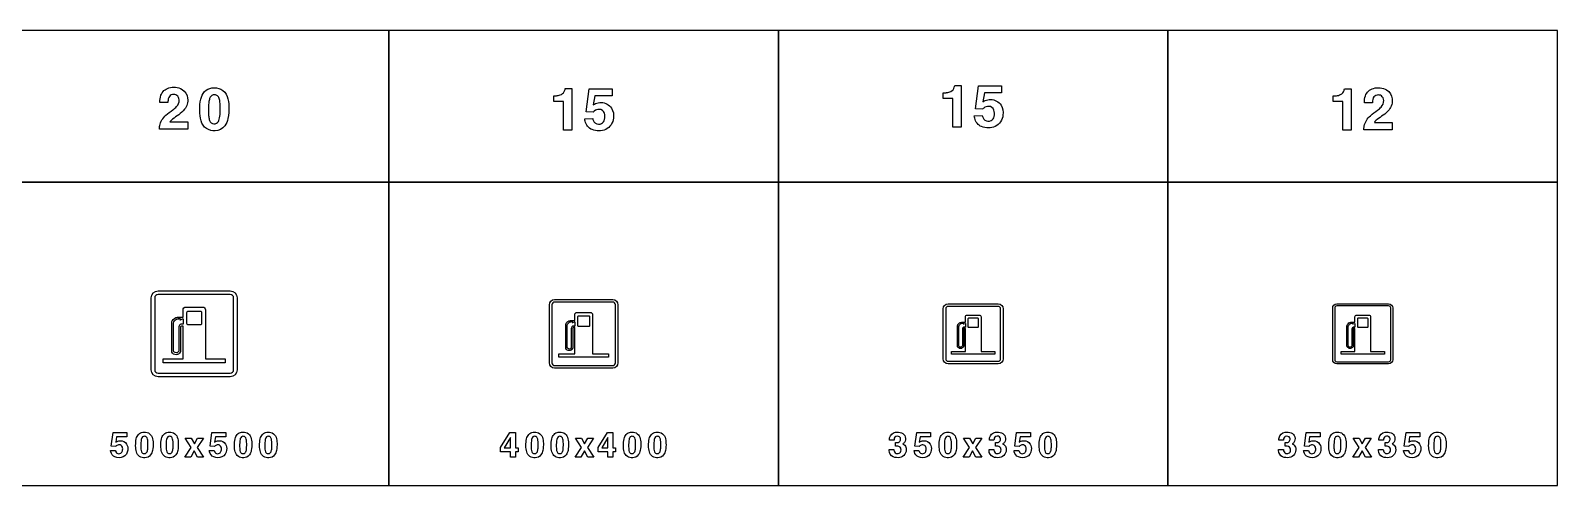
# Model space of a CAD drawing. Extents: x 0 to 18160, y 0 to 2655.
# Drawn here: x 9262 to 18160, y 0 to 2655 of the extents above; entities that cross this region are included whole.
import ezdxf

# ---------------------------------------------------------------- set-up
doc = ezdxf.new("R2010")
doc.units = 0
doc.header["$MEASUREMENT"] = 0

msp = doc.modelspace()

# ---------------------------------------------------------------- linework, layer by layer
for points in [[(9080, 1770), (11350, 1770), (11350, 2655), (9080, 2655)], [(11350, 1770), (13620, 1770), (13620, 2655), (11350, 2655)], [(13620, 1770), (15890, 1770), (15890, 2655), (13620, 2655)], [(15890, 1770), (18160, 1770), (18160, 2655), (15890, 2655)], [(9080, 0), (11350, 0), (11350, 1770), (9080, 1770)], [(11350, 0), (13620, 0), (13620, 1770), (11350, 1770)], [(13620, 0), (15890, 0), (15890, 1770), (13620, 1770)], [(15890, 0), (18160, 0), (18160, 1770), (15890, 1770)], [(10198.2, 221.797), (10163.1, 276.346), (10197.9, 276.346), (10216.2, 242.294), (10234.9, 276.346), (10269, 276.346), (10233.5, 222.318), (10270, 166.299), (10235.4, 166.299), (10215.6, 202.389), (10195.2, 166.299), (10161, 166.299)], [(12001, 222.096), (12055.2, 309.963), (12087.1, 309.963), (12087.1, 219.228), (12103.3, 219.228), (12103.3, 196.409), (12087.1, 196.409), (12087.1, 165.058), (12058.6, 165.058), (12058.6, 196.409), (12001, 196.409)], [(12058.6, 280.769), (12022.6, 219.228), (12058.6, 219.228)], [(12472.5, 221.797), (12437.4, 276.346), (12472.2, 276.346), (12490.5, 242.294), (12509.2, 276.346), (12543.3, 276.346), (12507.8, 222.318), (12544.3, 166.299), (12509.7, 166.299), (12489.9, 202.389), (12469.5, 166.299), (12435.3, 166.299)], [(12569, 222.114), (12623.3, 309.981), (12655.1, 309.981), (12655.1, 219.246), (12671.3, 219.246), (12671.3, 196.427), (12655.1, 196.427), (12655.1, 165.076), (12626.6, 165.076), (12626.6, 196.427), (12569, 196.427)], [(12626.6, 280.787), (12590.6, 219.246), (12626.6, 219.246)], [(14734.2, 221.783), (14699.1, 276.332), (14733.9, 276.332), (14752.1, 242.28), (14770.8, 276.333), (14805, 276.333), (14769.4, 222.304), (14806, 166.285), (14771.4, 166.285), (14751.6, 202.375), (14731.2, 166.285), (14697, 166.285)], [(17004.2, 221.783), (16969.1, 276.332), (17003.9, 276.332), (17022.1, 242.28), (17040.8, 276.333), (17075, 276.333), (17039.4, 222.304), (17076, 166.285), (17041.4, 166.285), (17021.6, 202.375), (17001.2, 166.285), (16967, 166.285)]]:
    msp.add_lwpolyline(points, close=True)
for points in [[(10012.9, 2078.85, -0.0640343), (10014.2, 2099.78, -0.161687), (10050, 2160.33, -0.0283718), (10091.8, 2192.71, 0.0545111), (10112.7, 2210.64, 0.192461), (10127.7, 2250.18, 0.234238), (10114.1, 2276.56, 0.196223), (10088.8, 2281.34, 0.252425), (10066.8, 2264.16, 0.0856617), (10062.7, 2247.14, 0.0202329), (10062, 2235.45), (10015.3, 2235.45, -0.0983795), (10021.4, 2276.76, -0.245047), (10067.6, 2319.89, -0.207102), (10144.5, 2311.55, -0.233443), (10177, 2259.22, -0.20961), (10158.8, 2195.04, -0.0785124), (10124.9, 2163.57, 0.0107372), (10089.1, 2137.78, 0.0665092), (10073.2, 2121.74), (10177.7, 2121.74), (10177.7, 2078.85)], [(10247.9, 2191.49, -0.0563084), (10253.9, 2254.33, -0.130301), (10276.1, 2298.12, -0.174843), (10317.9, 2319.53, -0.147552), (10371, 2312.9, -0.192146), (10407.8, 2269.73, -0.0833996), (10417.1, 2212.7, -0.0545507), (10412.1, 2141.92, -0.116773), (10393, 2097.85, -0.221099), (10338.1, 2070.16, -0.162564), (10286.7, 2082.68, -0.174743), (10255.4, 2128.1, -0.0640867), (10247.9, 2186.79)], [(12310.9, 2274.45), (12324.1, 2274.45, 0.0261527), (12330.1, 2275.12, 0.0824327), (12354.9, 2282.34, 0.211118), (12374.9, 2306.08, 0.0230957), (12377.6, 2315.99), (12415.7, 2315.99), (12415.7, 2074.01), (12367.1, 2074.01), (12367.1, 2241.03), (12310.9, 2241.03)], [(12491, 2139), (12538, 2140.78, 0.0452719), (12544.4, 2124.55, 0.0567733), (12549.1, 2117.67, 0.070207), (12553.5, 2114.2, 0.264984), (12589.6, 2112.3, 0.20748), (12607, 2135.41, 0.147389), (12605.8, 2173.44, 0.308532), (12576.4, 2194.85, 0.215743), (12546.7, 2184.62, 0.028781), (12541.3, 2178.38), (12498.7, 2180.39), (12516.5, 2315.07), (12650.5, 2315.07), (12650.5, 2273.2), (12550.1, 2273.2), (12541.1, 2221.19, -0.0211252), (12554.1, 2228.73, -0.121371), (12587.4, 2234.58, -0.244671), (12647.2, 2202.63, -0.173069), (12658.8, 2143.5, -0.256779), (12613.6, 2077.51, -0.199585), (12534, 2076.44, -0.245625), (12493.7, 2125.34, -0.0170062)], [(14580.9, 2291.94), (14594, 2291.94, 0.0261527), (14600.1, 2292.61, 0.0824327), (14624.9, 2299.84, 0.211118), (14644.9, 2323.58, 0.0230957), (14647.6, 2333.49), (14685.7, 2333.49), (14685.7, 2091.51), (14637.1, 2091.51), (14637.1, 2258.53), (14580.9, 2258.53)], [(14761, 2156.5), (14808, 2158.28, 0.0452719), (14814.4, 2142.04, 0.0567733), (14819.1, 2135.17, 0.070207), (14823.5, 2131.7, 0.264984), (14859.6, 2129.8, 0.20748), (14877, 2152.9, 0.147389), (14875.8, 2190.94, 0.308532), (14846.4, 2212.34, 0.215743), (14816.7, 2202.11, 0.028781), (14811.3, 2195.87), (14768.7, 2197.89), (14786.5, 2332.56), (14920.5, 2332.56), (14920.5, 2290.7), (14820.1, 2290.7), (14811.1, 2238.69, -0.0211252), (14824, 2246.23, -0.121371), (14857.4, 2252.08, -0.244671), (14917.2, 2220.12, -0.173069), (14928.7, 2161, -0.256779), (14883.6, 2095.01, -0.199585), (14804, 2093.94, -0.245625), (14763.7, 2142.83, -0.0170062)], [(16852.4, 2273.43), (16865.5, 2273.43, 0.0261527), (16871.5, 2274.1, 0.0824327), (16896.4, 2281.32, 0.211118), (16916.4, 2305.06, 0.0230957), (16919, 2314.97), (16957.1, 2314.97), (16957.1, 2072.99), (16908.5, 2072.99), (16908.5, 2240.01), (16852.4, 2240.01)], [(17032.5, 2075.98, -0.0640343), (17033.8, 2096.92, -0.161687), (17069.6, 2157.46, -0.0283718), (17111.4, 2189.85, 0.0545111), (17132.3, 2207.78, 0.192461), (17147.3, 2247.31, 0.234238), (17133.7, 2273.69, 0.196223), (17108.4, 2278.47, 0.252425), (17086.4, 2261.29, 0.0856617), (17082.3, 2244.27, 0.0202329), (17081.6, 2232.58), (17034.9, 2232.58, -0.0983795), (17041, 2273.89, -0.245047), (17087.1, 2317.02, -0.207102), (17164.1, 2308.69, -0.233443), (17196.6, 2256.36, -0.20961), (17178.4, 2192.18, -0.0785124), (17144.5, 2160.7, 0.0107372), (17108.7, 2134.91, 0.0665092), (17092.8, 2118.88), (17197.3, 2118.88), (17197.3, 2075.98)], [(10299.2, 2160.96, 0.0124589), (10299.8, 2154.64, 0.0668192), (10305.4, 2129.25, 0.615362), (10356.3, 2123.64, 0.0726881), (10361.7, 2136.67, 0.0588562), (10366.4, 2173.95, 0.0389037), (10364.8, 2240.94, 0.084671), (10358.2, 2264.28, 0.156013), (10346.8, 2276.44, 0.143208), (10331, 2279.4, 0.172584), (10315.3, 2273.2, 0.132565), (10305.3, 2257.64, 0.0498315), (10300.8, 2235.92, 0.0368731)], [(10005, 635, -0.414213), (9965, 675), (9965, 1095, -0.414213), (10005, 1135), (10425, 1135, -0.414213), (10465, 1095), (10465, 675, -0.414213), (10425, 635)], [(10005, 655), (10425, 655, 0.414213), (10445, 675), (10445, 1095, 0.414213), (10425, 1115), (10005, 1115, 0.414213), (9985, 1095), (9985, 675, 0.414213)], [(12315, 685, -0.414213), (12285, 715), (12285, 1055, -0.414213), (12315, 1085), (12655, 1085, -0.414213), (12685, 1055), (12685, 715, -0.414213), (12655, 685)], [(12315, 700), (12655, 700, 0.414213), (12670, 715), (12670, 1055, 0.414213), (12655, 1070), (12315, 1070, 0.414213), (12300, 1055), (12300, 715, 0.414213)], [(10150.5, 930.069), (10140.7, 930.069, 0.210241), (10135.8, 925.069), (10135.8, 783.097, -0.122061), (10134.5, 777.761, -0.602141), (10085.4, 777.762, -0.122059), (10084.1, 783.097), (10084.1, 948.761, -0.0795061), (10084.6, 953.314, -0.058631), (10087.6, 961.402, -0.231037), (10116.9, 982.627, -0.0402305), (10119.2, 982.814), (10150.4, 982.812), (10150.5, 1025.58, -0.414576), (10166.2, 1041.31), (10264.6, 1041.31, -0.414719), (10280.4, 1025.58), (10280.4, 738.669), (10395.6, 738.669), (10395.6, 715.226), (10035.2, 715.226), (10035.2, 738.669), (10150.5, 738.669)], [(10171, 1007.86), (10171, 946.969, 0.414736), (10178.1, 939.827), (10252.7, 939.827, 0.414718), (10259.8, 946.969), (10259.8, 1007.86, 0.414715), (10252.7, 1015.01), (10178.1, 1015.01, 0.414697)], [(12433.4, 921.055), (12425.5, 921.055, 0.210241), (12421.6, 917.055), (12421.6, 803.477, -0.122061), (12420.6, 799.209, -0.602141), (12381.3, 799.21, -0.122059), (12380.2, 803.477), (12380.2, 936.009, -0.0795061), (12380.7, 939.651, -0.058631), (12383.1, 946.122, -0.231037), (12406.5, 963.101, -0.0402305), (12408.3, 963.251), (12433.4, 963.25), (12433.4, 997.467, -0.414576), (12445.9, 1010.05), (12524.7, 1010.05, -0.414719), (12537.3, 997.467), (12537.3, 767.936), (12629.5, 767.936), (12629.5, 749.181), (12341.2, 749.181), (12341.2, 767.936), (12433.4, 767.936)], [(12449.8, 983.284), (12449.8, 934.575, 0.414736), (12455.5, 928.861), (12515.1, 928.861, 0.414718), (12520.8, 934.575), (12520.8, 983.284, 0.414715), (12515.1, 989.01), (12455.5, 989.01, 0.414697)], [(14610, 710, -0.414213), (14580, 740), (14580, 1030, -0.414213), (14610, 1060), (14900, 1060, -0.414213), (14930, 1030), (14930, 740, -0.414213), (14900, 710)], [(14610, 725), (14900, 725, 0.414213), (14915, 740), (14915, 1030, 0.414213), (14900, 1045), (14610, 1045, 0.414213), (14595, 1030), (14595, 740, 0.414213)], [(14709.8, 916.577), (14703, 916.577, 0.210241), (14699.6, 913.077), (14699.6, 813.696, -0.122061), (14698.6, 809.961, -0.602141), (14664.3, 809.962, -0.122059), (14663.3, 813.696), (14663.3, 929.661, -0.0795061), (14663.8, 932.848, -0.058631), (14665.9, 938.51, -0.231037), (14686.3, 953.367, -0.0402305), (14687.9, 953.498), (14709.8, 953.497), (14709.8, 983.437, -0.414576), (14720.8, 994.447), (14789.7, 994.447, -0.414719), (14800.7, 983.437), (14800.8, 782.597), (14881.4, 782.597), (14881.4, 766.187), (14629.1, 766.187), (14629.1, 782.597), (14709.8, 782.597)], [(16874, 710, -0.414213), (16850, 734), (16850, 1036, -0.414213), (16874, 1060), (17176, 1060, -0.414213), (17200, 1036), (17200, 734, -0.414213), (17176, 710)], [(16874, 722), (17176, 722, 0.414213), (17188, 734), (17188, 1036, 0.414213), (17176, 1048), (16874, 1048, 0.414213), (16862, 1036), (16862, 734, 0.414213)], [(16979.9, 916.577), (16973, 916.577, 0.210241), (16969.6, 913.077), (16969.6, 813.696, -0.122061), (16968.7, 809.961, -0.602141), (16934.3, 809.962, -0.122059), (16933.4, 813.696), (16933.4, 929.661, -0.0795061), (16933.8, 932.848, -0.058631), (16935.9, 938.51, -0.231037), (16956.4, 953.367, -0.0402305), (16958, 953.498), (16979.9, 953.497), (16979.9, 983.437, -0.414576), (16990.9, 994.447), (17059.8, 994.447, -0.414719), (17070.8, 983.437), (17070.8, 782.597), (17151.4, 782.597), (17151.4, 766.187), (16899.2, 766.187), (16899.2, 782.597), (16979.9, 782.597)], [(10150.5, 972.052), (10150.5, 941.798), (10138.5, 941.797, 0.12996), (10137.1, 941.425, 0.194744), (10125.2, 926.421, 0.0717139), (10125.1, 925.614), (10125.1, 785.865, -0.117096), (10124.3, 782.655, -0.553402), (10097.2, 780.131, -0.164349), (10094.8, 787.059), (10094.8, 944.423, -0.0500767), (10095.1, 947.263, -0.2183), (10112.2, 970.689), (10113.9, 971.602, -0.115045), (10118.3, 973.027, -0.0227538), (10119, 973.026), (10125.1, 973.026), (10125.1, 976.941), (10131, 976.941), (10131, 967.184), (10135.9, 967.184), (10148.1, 972.052)], [(12433.4, 954.642), (12433.4, 930.438), (12423.8, 930.438, 0.12996), (12422.7, 930.14, 0.194744), (12413.2, 918.137, 0.0717139), (12413.1, 917.491), (12413.1, 805.692, -0.117096), (12412.5, 803.124, -0.553402), (12390.7, 801.105, -0.164349), (12388.9, 806.648), (12388.9, 932.539, -0.0500767), (12389.1, 934.81, -0.2183), (12402.8, 953.551), (12404.1, 954.281, -0.115045), (12407.6, 955.421, -0.0227538), (12408.2, 955.421), (12413.1, 955.421), (12413.1, 958.553), (12417.8, 958.553), (12417.8, 950.747), (12421.7, 950.747), (12431.4, 954.642)], [(14709.8, 945.965), (14709.8, 924.787), (14701.5, 924.786, 0.12996), (14700.5, 924.526, 0.194744), (14692.2, 914.023, 0.0717139), (14692.1, 913.458), (14692.1, 815.634, -0.117096), (14691.5, 813.387, -0.553402), (14672.5, 811.62, -0.164349), (14670.9, 816.47), (14670.9, 926.625, -0.0500767), (14671.1, 928.613, -0.2183), (14683.1, 945.011), (14684.2, 945.65, -0.115045), (14687.5, 946.647), (14692.1, 946.647), (14692.1, 949.387), (14696.2, 949.387), (14696.2, 942.557), (14699.6, 942.557), (14708.1, 945.965)], [(14724.2, 971.027), (14724.2, 928.407, 0.414736), (14729.2, 923.407), (14781.4, 923.407, 0.414718), (14786.4, 928.407), (14786.4, 971.027, 0.414715), (14781.4, 976.037), (14729.2, 976.037, 0.414697)], [(16979.9, 945.965), (16979.9, 924.787), (16971.5, 924.786, 0.12996), (16970.5, 924.526, 0.194744), (16962.2, 914.023, 0.0717139), (16962.1, 913.458), (16962.1, 815.634, -0.117096), (16961.6, 813.387, -0.553402), (16942.6, 811.62, -0.164349), (16940.9, 816.47), (16940.9, 926.625, -0.0500767), (16941.1, 928.613, -0.2183), (16953.1, 945.011), (16954.3, 945.65, -0.115045), (16957.6, 946.647), (16962.1, 946.647), (16962.1, 949.387), (16966.2, 949.387), (16966.2, 942.557), (16969.6, 942.557), (16978.2, 945.965)], [(16994.2, 971.027), (16994.2, 928.407, 0.414736), (16999.2, 923.407), (17051.4, 923.407, 0.414718), (17056.4, 928.407), (17056.4, 971.027, 0.414715), (17051.4, 976.037), (16999.2, 976.037, 0.414697)], [(9727.75, 203.882), (9755.92, 204.948, 0.0452719), (9759.76, 195.209, 0.0567733), (9762.6, 191.086, 0.070207), (9765.26, 189, 0.264984), (9786.87, 187.863, 0.20748), (9797.32, 201.726, 0.147389), (9796.63, 224.545, 0.308532), (9779, 237.389, 0.215743), (9761.13, 231.252, 0.028781), (9757.91, 227.507), (9732.34, 228.716), (9743.03, 309.522), (9823.46, 309.522), (9823.46, 284.403), (9763.2, 284.403), (9757.82, 253.195, -0.0211252), (9765.57, 257.721, -0.121371), (9785.57, 261.228, -0.244671), (9821.44, 242.057, -0.173069), (9828.39, 206.583, -0.256779), (9801.28, 166.986, -0.199585), (9753.55, 166.346, -0.245625), (9729.38, 195.683, -0.0170062)], [(9874.18, 234.284, -0.0563084), (9877.8, 271.986, -0.130301), (9891.12, 298.265, -0.174843), (9916.22, 311.109, -0.147552), (9948.09, 307.128, -0.192146), (9970.17, 281.228, -0.0833996), (9975.72, 247.01, -0.0545507), (9972.71, 204.545, -0.116773), (9961.26, 178.1, -0.221099), (9928.35, 161.488, -0.162564), (9897.47, 169, -0.174743), (9878.7, 196.251, -0.0640867), (9874.23, 231.464)], [(9905.01, 215.967, 0.0124589), (9905.32, 212.175, 0.0668192), (9908.68, 196.938, 0.615362), (9939.23, 193.574, 0.0726881), (9942.5, 201.393, 0.0588562), (9945.32, 223.763, 0.0389037), (9944.34, 263.953, 0.084671), (9940.39, 277.957, 0.156013), (9933.52, 285.256, 0.143208), (9924.08, 287.033, 0.172584), (9914.63, 283.313, 0.132565), (9908.66, 273.976, 0.0498315), (9905.93, 260.943, 0.0368731)], [(10020.9, 234.284, -0.0563084), (10024.6, 271.986, -0.130301), (10037.9, 298.265, -0.174843), (10063, 311.109, -0.147552), (10094.8, 307.128, -0.192146), (10116.9, 281.227, -0.0833996), (10122.5, 247.009, -0.0545507), (10119.5, 204.545, -0.116773), (10108, 178.1, -0.221099), (10075.1, 161.488, -0.162564), (10044.2, 169, -0.174743), (10025.5, 196.251, -0.0640867), (10021, 231.465)], [(10051.8, 215.967, 0.0124589), (10052.1, 212.175, 0.0668192), (10055.4, 196.938, 0.615362), (10086, 193.574, 0.0726881), (10089.2, 201.393, 0.0588562), (10092.1, 223.763, 0.0389037), (10091.1, 263.953, 0.084671), (10087.1, 277.957, 0.156013), (10080.3, 285.256, 0.143208), (10070.8, 287.033, 0.172584), (10061.4, 283.313, 0.132565), (10055.4, 273.976, 0.0498315), (10052.7, 260.943, 0.0368731)], [(10303.3, 203.891), (10331.5, 204.957, 0.0452719), (10335.3, 195.218, 0.0567733), (10338.2, 191.095, 0.070207), (10340.8, 189.009, 0.264984), (10362.4, 187.872, 0.20748), (10372.9, 201.735, 0.147389), (10372.2, 224.554, 0.308532), (10354.6, 237.398, 0.215743), (10336.7, 231.261, 0.028781), (10333.5, 227.517), (10307.9, 228.725), (10318.6, 309.531), (10399, 309.531), (10399, 284.412), (10338.8, 284.412), (10333.4, 253.204, -0.0211252), (10341.1, 257.73, -0.121371), (10361.1, 261.237, -0.244671), (10397, 242.066, -0.173069), (10404, 206.592, -0.256779), (10376.8, 166.995, -0.199585), (10329.1, 166.355, -0.245625), (10305, 195.692, -0.0170062)], [(10449.7, 234.285, -0.0563084), (10453.4, 271.986, -0.130301), (10466.7, 298.266, -0.174843), (10491.8, 311.109, -0.147552), (10523.7, 307.128, -0.192146), (10545.7, 281.228, -0.0833996), (10551.3, 247.01, -0.0545507), (10548.3, 204.545, -0.116773), (10536.8, 178.1, -0.221099), (10503.9, 161.488, -0.162564), (10473, 169, -0.174743), (10454.3, 196.251, -0.0640867), (10449.8, 231.465)], [(10480.6, 215.967, 0.0124589), (10480.9, 212.176, 0.0668192), (10484.2, 196.939, 0.615362), (10514.8, 193.574, 0.0726881), (10518.1, 201.394, 0.0588562), (10520.9, 223.763, 0.0389037), (10519.9, 263.953, 0.084671), (10516, 277.958, 0.156013), (10509.1, 285.256, 0.143208), (10499.7, 287.033, 0.172584), (10490.2, 283.313, 0.132565), (10484.2, 273.977, 0.0498315), (10481.5, 260.943, 0.0368731)], [(10596.5, 234.275, -0.0563084), (10600.1, 271.977, -0.130301), (10613.4, 298.256, -0.174843), (10638.5, 311.1, -0.147552), (10670.4, 307.119, -0.192146), (10692.5, 281.219, -0.0833996), (10698, 247.001, -0.0545507), (10695, 204.536, -0.116773), (10683.6, 178.091, -0.221099), (10650.7, 161.479, -0.162564), (10619.8, 168.991, -0.174743), (10601, 196.242, -0.0640867), (10596.5, 231.455)], [(10627.3, 215.958, 0.0124589), (10627.6, 212.166, 0.0668192), (10631, 196.929, 0.615362), (10661.5, 193.565, 0.0726881), (10664.8, 201.384, 0.0588562), (10667.6, 223.754, 0.0389037), (10666.7, 263.944, 0.084671), (10662.7, 277.948, 0.156013), (10655.8, 285.247, 0.143208), (10646.4, 287.024, 0.172584), (10636.9, 283.304, 0.132565), (10631, 273.967, 0.0498315), (10628.2, 260.934, 0.0368731)], [(12148.5, 234.285, -0.0563084), (12152.1, 271.986, -0.130301), (12165.4, 298.266, -0.174843), (12190.5, 311.109, -0.147552), (12222.4, 307.128, -0.192146), (12244.5, 281.228, -0.0833996), (12250, 247.01, -0.0545507), (12247, 204.545, -0.116773), (12235.6, 178.1, -0.221099), (12202.7, 161.489, -0.162564), (12171.8, 169, -0.174743), (12153, 196.252, -0.0640867), (12148.5, 231.465)], [(12179.3, 215.967, 0.0124589), (12179.6, 212.176, 0.0668192), (12183, 196.939, 0.615362), (12213.5, 193.574, 0.0726881), (12216.8, 201.394, 0.0588562), (12219.6, 223.763, 0.0389037), (12218.6, 263.953, 0.084671), (12214.7, 277.958, 0.156013), (12207.8, 285.256, 0.143208), (12198.4, 287.034, 0.172584), (12188.9, 283.313, 0.132565), (12183, 273.977, 0.0498315), (12180.2, 260.943, 0.0368731)], [(12295.2, 234.285, -0.0563084), (12298.9, 271.986, -0.130301), (12312.2, 298.266, -0.174843), (12337.3, 311.109, -0.147552), (12369.1, 307.128, -0.192146), (12391.2, 281.228, -0.0833996), (12396.8, 247.01, -0.0545507), (12393.8, 204.545, -0.116773), (12382.3, 178.1, -0.221099), (12349.4, 161.489, -0.162564), (12318.5, 169.001, -0.174743), (12299.8, 196.252, -0.0640867), (12295.3, 231.465)], [(12326.1, 215.967, 0.0124589), (12326.4, 212.176, 0.0668192), (12329.7, 196.939, 0.615362), (12360.3, 193.574, 0.0726881), (12363.5, 201.394, 0.0588562), (12366.4, 223.763, 0.0389037), (12365.4, 263.953, 0.084671), (12361.4, 277.958, 0.156013), (12354.6, 285.256, 0.143208), (12345.1, 287.034, 0.172584), (12335.7, 283.313, 0.132565), (12329.7, 273.977, 0.0498315), (12327, 260.943, 0.0368731)], [(12716.5, 234.285, -0.0563084), (12720.1, 271.986, -0.130301), (12733.4, 298.265, -0.174843), (12758.5, 311.109, -0.147552), (12790.4, 307.128, -0.192146), (12812.5, 281.228, -0.0833996), (12818, 247.01, -0.0545507), (12815, 204.545, -0.116773), (12803.6, 178.1, -0.221099), (12770.7, 161.488, -0.162564), (12739.8, 169, -0.174743), (12721, 196.251, -0.0640867), (12716.5, 231.465)], [(12747.3, 215.967, 0.0124589), (12747.6, 212.176, 0.0668192), (12751, 196.939, 0.615362), (12781.5, 193.574, 0.0726881), (12784.8, 201.394, 0.0588562), (12787.6, 223.763, 0.0389037), (12786.7, 263.953, 0.084671), (12782.7, 277.957, 0.156013), (12775.8, 285.256, 0.143208), (12766.4, 287.033, 0.172584), (12757, 283.313, 0.132565), (12751, 273.976, 0.0498315), (12748.3, 260.943, 0.0368731)], [(12863.2, 234.275, -0.0563084), (12866.9, 271.977, -0.130301), (12880.2, 298.256, -0.174843), (12905.3, 311.1, -0.147552), (12937.2, 307.119, -0.192146), (12959.2, 281.218, -0.0833996), (12964.8, 247, -0.0545507), (12961.8, 204.536, -0.116773), (12950.3, 178.091, -0.221099), (12917.4, 161.479, -0.162564), (12886.5, 168.991, -0.174743), (12867.8, 196.242, -0.0640867), (12863.3, 231.455)], [(12894.1, 215.958, 0.0124589), (12894.4, 212.166, 0.0668192), (12897.7, 196.929, 0.615362), (12928.3, 193.565, 0.0726881), (12931.6, 201.384, 0.0588562), (12934.4, 223.754, 0.0389037), (12933.4, 263.944, 0.084671), (12929.5, 277.948, 0.156013), (12922.6, 285.247, 0.143208), (12913.2, 287.024, 0.172584), (12903.7, 283.304, 0.132565), (12897.7, 273.967, 0.0498315), (12895, 260.934, 0.0368731)], [(14264.9, 210.618), (14292.7, 210.618, 0.0411845), (14294, 201.495, 0.335066), (14312.3, 186.329, 0.276505), (14331.4, 195.049, 0.158203), (14334.8, 207.49, 0.0878221), (14333, 217.04, 0.217575), (14321.9, 227.158, 0.0882727), (14309.1, 229.03), (14302.7, 229.03), (14302.7, 250.192, 0.0282129), (14314.4, 250.547, 0.50028), (14330.6, 277.846, 0.235001), (14319.5, 286.874, 0.165496), (14304.1, 285.5, 0.220849), (14295.5, 275.571, 0.055705), (14293.8, 264.647), (14266.9, 264.647, -0.0488003), (14268, 278.201, -0.30773), (14302.6, 310.902, -0.146685), (14338.2, 307.348, -0.469869), (14354.2, 251.684, -0.0891152), (14346.9, 244.623), (14344.4, 242.822, -0.0245333), (14351.1, 238.983, -0.202429), (14364.5, 216.969, -0.422325), (14326.8, 163.296, -0.154301), (14288.4, 167.609, -0.287878), (14265, 204.03, -0.0143877)], [(14410.5, 203.85), (14438.6, 204.916, 0.0452719), (14442.5, 195.177, 0.0567733), (14445.3, 191.054, 0.070207), (14448, 188.968, 0.264984), (14469.6, 187.831, 0.20748), (14480, 201.694, 0.147389), (14479.4, 224.513, 0.308532), (14461.7, 237.357, 0.215743), (14443.9, 231.219, 0.028781), (14440.6, 227.475), (14415.1, 228.684), (14425.7, 309.49), (14506.2, 309.49), (14506.2, 284.371), (14445.9, 284.371), (14440.5, 253.163, -0.0211252), (14448.3, 257.689, -0.121371), (14468.3, 261.196, -0.244671), (14504.2, 242.025, -0.173069), (14511.1, 206.551, -0.256779), (14484, 166.954, -0.199585), (14436.3, 166.314, -0.245625), (14412.1, 195.651, -0.0170062)], [(14556.9, 234.262, -0.0563084), (14560.5, 271.963, -0.130301), (14573.8, 298.243, -0.174843), (14598.9, 311.086, -0.147552), (14630.8, 307.105, -0.192146), (14652.9, 281.205, -0.0833996), (14658.4, 246.987, -0.0545507), (14655.4, 204.522, -0.116773), (14644, 178.077, -0.221099), (14611.1, 161.466, -0.162564), (14580.2, 168.977, -0.174743), (14561.4, 196.229, -0.0640867), (14556.9, 231.442)], [(14587.7, 215.944, 0.0124589), (14588, 212.153, 0.0668192), (14591.4, 196.916, 0.615362), (14621.9, 193.551, 0.0726881), (14625.2, 201.371, 0.0588562), (14628, 223.741, 0.0389037), (14627.1, 263.93, 0.084671), (14623.1, 277.935, 0.156013), (14616.2, 285.233, 0.143208), (14606.8, 287.011, 0.172584), (14597.3, 283.29, 0.132565), (14591.4, 273.954, 0.0498315), (14588.7, 260.921, 0.0368731)], [(14847.3, 210.654), (14875.2, 210.654, 0.0411845), (14876.4, 201.531, 0.335066), (14894.7, 186.365, 0.276505), (14913.9, 195.086, 0.158203), (14917.2, 207.527, 0.0878221), (14915.4, 217.076, 0.217575), (14904.3, 227.195, 0.0882727), (14891.6, 229.067), (14885.1, 229.067), (14885.1, 250.228, 0.0282129), (14896.8, 250.583, 0.50028), (14913, 277.882, 0.235001), (14901.9, 286.91, 0.165496), (14886.5, 285.536, 0.220849), (14878, 275.607, 0.055705), (14876.2, 264.683), (14849.4, 264.683, -0.0488003), (14850.4, 278.237, -0.30773), (14885, 310.939, -0.146685), (14920.7, 307.384, -0.469869), (14936.6, 251.721, -0.0891152), (14929.4, 244.659), (14926.8, 242.858, -0.0245333), (14933.5, 239.019, -0.202429), (14946.9, 217.005, -0.422325), (14909.3, 163.332, -0.154301), (14870.8, 167.645, -0.287878), (14847.4, 204.067, -0.0143877)], [(14992.9, 203.886), (15021.1, 204.953, 0.0452719), (15024.9, 195.213, 0.0567733), (15027.8, 191.09, 0.070207), (15030.4, 189.005, 0.264984), (15052, 187.867, 0.20748), (15062.5, 201.73, 0.147389), (15061.8, 224.55, 0.308532), (15044.2, 237.393, 0.215743), (15026.3, 231.256, 0.028781), (15023.1, 227.512), (14997.5, 228.72), (15008.2, 309.526), (15088.6, 309.526), (15088.6, 284.408), (15028.3, 284.408), (15023, 253.199, -0.0211252), (15030.7, 257.725, -0.121371), (15050.7, 261.232, -0.244671), (15086.6, 242.062, -0.173069), (15093.5, 206.588, -0.256779), (15066.4, 166.991, -0.199585), (15018.7, 166.351, -0.245625), (14994.5, 195.687, -0.0170062)], [(15139.3, 234.299, -0.0563084), (15143, 272, -0.130301), (15156.3, 298.28, -0.174843), (15181.4, 311.123, -0.147552), (15213.2, 307.142, -0.192146), (15235.3, 281.242, -0.0833996), (15240.9, 247.024, -0.0545507), (15237.9, 204.559, -0.116773), (15226.4, 178.114, -0.221099), (15193.5, 161.502, -0.162564), (15162.6, 169.014, -0.174743), (15143.9, 196.265, -0.0640867), (15139.4, 231.479)], [(15170.2, 215.981, 0.0124589), (15170.5, 212.19, 0.0668192), (15173.8, 196.953, 0.615362), (15204.4, 193.588, 0.0726881), (15207.6, 201.408, 0.0588562), (15210.5, 223.777, 0.0389037), (15209.5, 263.967, 0.084671), (15205.5, 277.972, 0.156013), (15198.7, 285.27, 0.143208), (15189.2, 287.047, 0.172584), (15179.8, 283.327, 0.132565), (15173.8, 273.99, 0.0498315), (15171.1, 260.957, 0.0368731)], [(16534.9, 210.618), (16562.7, 210.618, 0.0411845), (16564, 201.495, 0.335066), (16582.3, 186.329, 0.276505), (16601.4, 195.049, 0.158203), (16604.8, 207.49, 0.0878221), (16603, 217.04, 0.217575), (16591.9, 227.158, 0.0882727), (16579.1, 229.03), (16572.7, 229.03), (16572.7, 250.192, 0.0282129), (16584.4, 250.547, 0.50028), (16600.6, 277.846, 0.235001), (16589.5, 286.874, 0.165496), (16574.1, 285.5, 0.220849), (16565.5, 275.571, 0.055705), (16563.8, 264.647), (16536.9, 264.647, -0.0488003), (16538, 278.201, -0.30773), (16572.6, 310.902, -0.146685), (16608.2, 307.348, -0.469869), (16624.2, 251.684, -0.0891152), (16616.9, 244.623), (16614.4, 242.822, -0.0245333), (16621.1, 238.983, -0.202429), (16634.5, 216.969, -0.422325), (16596.8, 163.296, -0.154301), (16558.4, 167.609, -0.287878), (16535, 204.03, -0.0143877)], [(16680.5, 203.85), (16708.6, 204.916, 0.0452719), (16712.5, 195.177, 0.0567733), (16715.3, 191.054, 0.070207), (16718, 188.968, 0.264984), (16739.6, 187.831, 0.20748), (16750, 201.694, 0.147389), (16749.4, 224.513, 0.308532), (16731.7, 237.357, 0.215743), (16713.9, 231.219, 0.028781), (16710.6, 227.475), (16685.1, 228.684), (16695.7, 309.49), (16776.2, 309.49), (16776.2, 284.371), (16715.9, 284.371), (16710.5, 253.163, -0.0211252), (16718.3, 257.689, -0.121371), (16738.3, 261.196, -0.244671), (16774.2, 242.025, -0.173069), (16781.1, 206.551, -0.256779), (16754, 166.954, -0.199585), (16706.3, 166.314, -0.245625), (16682.1, 195.651, -0.0170062)], [(16826.9, 234.262, -0.0563084), (16830.5, 271.963, -0.130301), (16843.8, 298.243, -0.174843), (16868.9, 311.086, -0.147552), (16900.8, 307.105, -0.192146), (16922.9, 281.205, -0.0833996), (16928.4, 246.987, -0.0545507), (16925.4, 204.522, -0.116773), (16914, 178.077, -0.221099), (16881.1, 161.466, -0.162564), (16850.2, 168.977, -0.174743), (16831.4, 196.229, -0.0640867), (16826.9, 231.442)], [(16857.7, 215.944, 0.0124589), (16858, 212.153, 0.0668192), (16861.4, 196.916, 0.615362), (16891.9, 193.551, 0.0726881), (16895.2, 201.371, 0.0588562), (16898, 223.741, 0.0389037), (16897.1, 263.93, 0.084671), (16893.1, 277.935, 0.156013), (16886.2, 285.233, 0.143208), (16876.8, 287.011, 0.172584), (16867.3, 283.29, 0.132565), (16861.4, 273.954, 0.0498315), (16858.7, 260.921, 0.0368731)], [(17117.3, 210.654), (17145.2, 210.654, 0.0411845), (17146.4, 201.531, 0.335066), (17164.7, 186.365, 0.276505), (17183.9, 195.086, 0.158203), (17187.2, 207.527, 0.0878221), (17185.4, 217.076, 0.217575), (17174.3, 227.195, 0.0882727), (17161.6, 229.067), (17155.1, 229.067), (17155.1, 250.228, 0.0282129), (17166.8, 250.583, 0.50028), (17183, 277.882, 0.235001), (17171.9, 286.91, 0.165496), (17156.5, 285.536, 0.220849), (17148, 275.607, 0.055705), (17146.2, 264.683), (17119.4, 264.683, -0.0488003), (17120.4, 278.237, -0.30773), (17155, 310.939, -0.146685), (17190.7, 307.384, -0.469869), (17206.6, 251.721, -0.0891152), (17199.4, 244.659), (17196.8, 242.858, -0.0245333), (17203.5, 239.019, -0.202429), (17216.9, 217.005, -0.422325), (17179.3, 163.332, -0.154301), (17140.8, 167.645, -0.287878), (17117.4, 204.067, -0.0143877)], [(17262.9, 203.886), (17291.1, 204.953, 0.0452719), (17294.9, 195.213, 0.0567733), (17297.8, 191.09, 0.070207), (17300.4, 189.005, 0.264984), (17322, 187.867, 0.20748), (17332.5, 201.73, 0.147389), (17331.8, 224.55, 0.308532), (17314.2, 237.393, 0.215743), (17296.3, 231.256, 0.028781), (17293.1, 227.512), (17267.5, 228.72), (17278.2, 309.526), (17358.6, 309.526), (17358.6, 284.408), (17298.3, 284.408), (17293, 253.199, -0.0211252), (17300.7, 257.725, -0.121371), (17320.7, 261.232, -0.244671), (17356.6, 242.062, -0.173069), (17363.5, 206.588, -0.256779), (17336.4, 166.991, -0.199585), (17288.7, 166.351, -0.245625), (17264.5, 195.687, -0.0170062)], [(17409.3, 234.299, -0.0563084), (17413, 272, -0.130301), (17426.3, 298.28, -0.174843), (17451.4, 311.123, -0.147552), (17483.2, 307.142, -0.192146), (17505.3, 281.242, -0.0833996), (17510.9, 247.024, -0.0545507), (17507.9, 204.559, -0.116773), (17496.4, 178.114, -0.221099), (17463.5, 161.502, -0.162564), (17432.6, 169.014, -0.174743), (17413.9, 196.265, -0.0640867), (17409.4, 231.479)], [(17440.2, 215.981, 0.0124589), (17440.5, 212.19, 0.0668192), (17443.8, 196.953, 0.615362), (17474.4, 193.588, 0.0726881), (17477.6, 201.408, 0.0588562), (17480.5, 223.777, 0.0389037), (17479.5, 263.967, 0.084671), (17475.5, 277.972, 0.156013), (17468.7, 285.27, 0.143208), (17459.2, 287.047, 0.172584), (17449.8, 283.327, 0.132565), (17443.8, 273.99, 0.0498315), (17441.1, 260.957, 0.0368731)]]:
    msp.add_lwpolyline(points, format="xyb", close=True)

doc.saveas('drawing.dxf')
